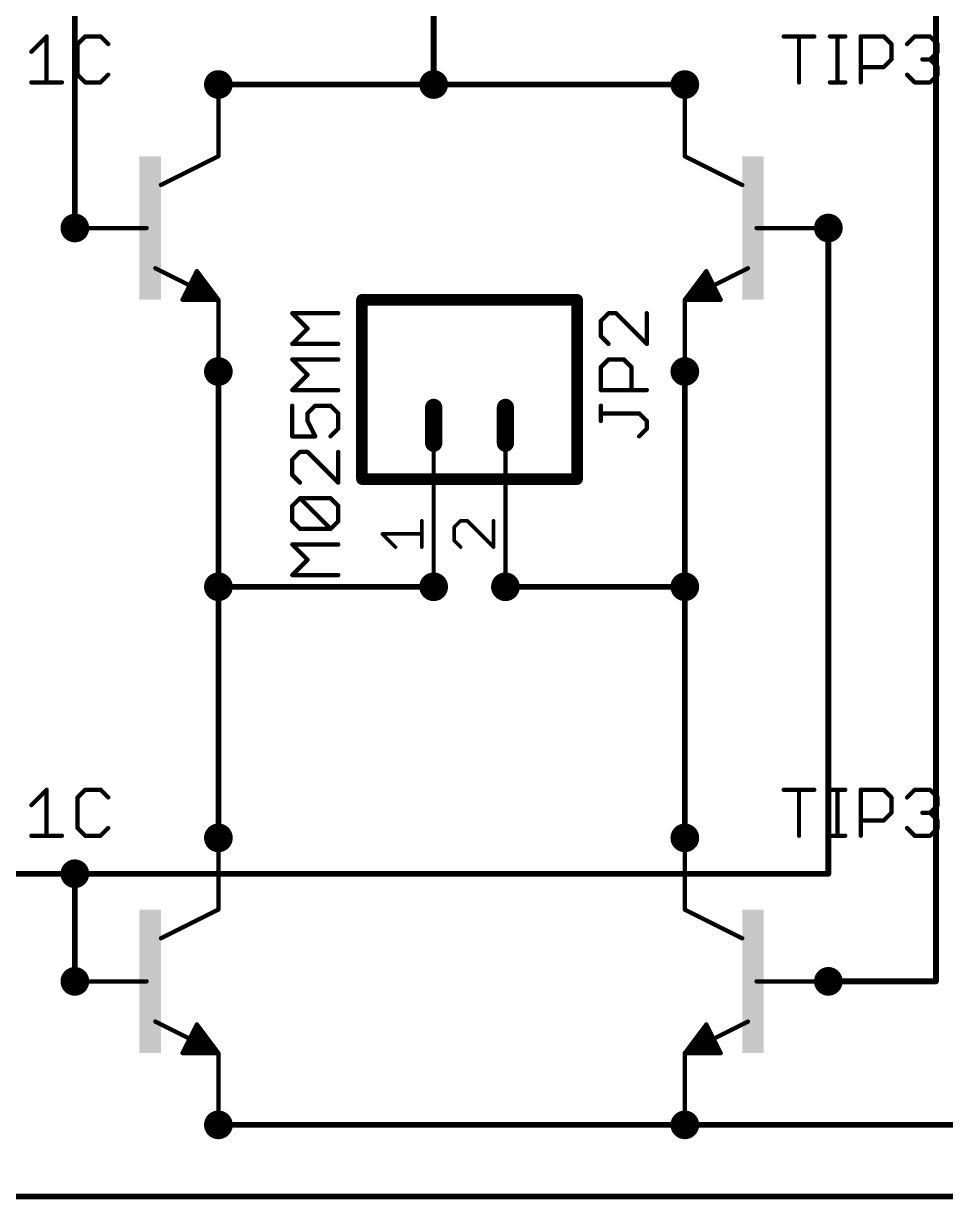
# Model space of a CAD drawing. Extents: x -22 to 205, y 41 to 107.
# Drawn here: x 95.97 to 128.61, y 41.81 to 83.44 of the extents above; entities that cross this region are included whole.
import ezdxf

# ---------------------------------------------------------------- set-up
doc = ezdxf.new("R2010")
doc.units = 0
for name, color, linetype in [('91', 94, 'CONTINUOUS'), ('94', 14, 'CONTINUOUS'), ('95', 251, 'CONTINUOUS'), ('96', 251, 'CONTINUOUS')]:
    doc.layers.add(name, color=color, linetype=linetype)

# ---------------------------------------------------------------- blocks, each defined once
blk = doc.blocks.new('RECT')
blk.add_solid([(-0.5, -0.5), (0.5, -0.5), (-0.5, 0.5), (0.5, 0.5)])

msp = doc.modelspace()

# ---------------------------------------------------------------- linework, layer by layer
at = {"layer": '91', "const_width": 0.2032}
for points in [[(110.49, 81.28), (110.49, 88.9)], [(97.79, 76.2), (97.79, 86.36)], [(128.27, 49.53), (128.27, 86.36)], [(110.49, 81.28), (102.87, 81.28)], [(119.38, 81.28), (110.49, 81.28)], [(124.46, 76.2), (124.46, 53.34)], [(102.87, 71.12), (102.87, 63.5)], [(119.38, 63.5), (119.38, 71.12)], [(102.87, 63.5), (102.87, 54.61)], [(110.49, 63.5), (102.87, 63.5)], [(113.03, 63.5), (119.38, 63.5)], [(119.38, 54.61), (119.38, 63.5)], [(97.79, 53.34), (81.28, 53.34)], [(124.46, 53.34), (97.79, 53.34)], [(97.79, 49.53), (97.79, 53.34)], [(124.46, 49.53), (128.27, 49.53)], [(102.87, 44.45), (119.38, 44.45)], [(119.38, 44.45), (147.32, 44.45)], [(152.4, 41.91), (63.5, 41.91)]]:
    msp.add_lwpolyline(points, dxfattribs=at)
at = {"layer": '91'}
for points, const_width in [([(102.87, 81.026, 1), (102.87, 81.534, 1), (102.87, 81.026)], 0.508), ([(110.49, 81.026, 1), (110.49, 81.534, 1), (110.49, 81.026)], 0.508), ([(119.38, 81.026, 1), (119.38, 81.534, 1), (119.38, 81.026)], 0.508), ([(102.87, 81.3308, 1), (102.87, 81.2292)], 0.1016), ([(110.49, 81.3308, 1), (110.49, 81.2292)], 0.1016), ([(110.4392, 81.28, 1), (110.5408, 81.28)], 0.1016), ([(110.49, 81.2292, 1), (110.49, 81.3308)], 0.1016), ([(119.38, 81.2292, 1), (119.38, 81.3308)], 0.1016), ([(97.79, 75.946, 1), (97.79, 76.454, 1), (97.79, 75.946)], 0.508), ([(124.46, 75.946, 1), (124.46, 76.454, 1), (124.46, 75.946)], 0.508), ([(97.7392, 76.2, 1), (97.8408, 76.2)], 0.1016), ([(124.5108, 76.2, 1), (124.4092, 76.2)], 0.1016), ([(102.87, 70.866, 1), (102.87, 71.374, 1), (102.87, 70.866)], 0.508), ([(119.38, 70.866, 1), (119.38, 71.374, 1), (119.38, 70.866)], 0.508), ([(102.9208, 71.12, 1), (102.8192, 71.12)], 0.1016), ([(119.4308, 71.12, 1), (119.3292, 71.12)], 0.1016), ([(102.87, 63.246, 1), (102.87, 63.754, 1), (102.87, 63.246)], 0.508), ([(110.49, 63.246, 1), (110.49, 63.754, 1), (110.49, 63.246)], 0.508), ([(113.03, 63.246, 1), (113.03, 63.754, 1), (113.03, 63.246)], 0.508), ([(119.38, 63.246, 1), (119.38, 63.754, 1), (119.38, 63.246)], 0.508), ([(102.9208, 63.5, 1), (102.8192, 63.5)], 0.1016), ([(102.87, 63.5508, 1), (102.87, 63.4492)], 0.1016), ([(102.8192, 63.5, 1), (102.9208, 63.5)], 0.1016), ([(110.49, 63.4492, 1), (110.49, 63.5508)], 0.1016), ([(113.03, 63.5508, 1), (113.03, 63.4492)], 0.1016), ([(119.4308, 63.5, 1), (119.3292, 63.5)], 0.1016), ([(119.3292, 63.5, 1), (119.4308, 63.5)], 0.1016), ([(119.38, 63.4492, 1), (119.38, 63.5508)], 0.1016), ([(102.87, 54.356, 1), (102.87, 54.864, 1), (102.87, 54.356)], 0.508), ([(119.38, 54.356, 1), (119.38, 54.864, 1), (119.38, 54.356)], 0.508), ([(102.8192, 54.61, 1), (102.9208, 54.61)], 0.1016), ([(119.3292, 54.61, 1), (119.4308, 54.61)], 0.1016), ([(97.79, 53.086, 1), (97.79, 53.594, 1), (97.79, 53.086)], 0.508), ([(97.79, 53.3908, 1), (97.79, 53.2892)], 0.1016), ([(97.8408, 53.34, 1), (97.7392, 53.34)], 0.1016), ([(97.79, 53.2892, 1), (97.79, 53.3908)], 0.1016), ([(124.4092, 53.34, 1), (124.5108, 53.34)], 0.1016), ([(124.46, 53.2892, 1), (124.46, 53.3908)], 0.1016), ([(97.79, 49.276, 1), (97.79, 49.784, 1), (97.79, 49.276)], 0.508), ([(124.46, 49.276, 1), (124.46, 49.784, 1), (124.46, 49.276)], 0.508), ([(97.7392, 49.53, 1), (97.8408, 49.53)], 0.1016), ([(124.46, 49.5808, 1), (124.46, 49.4792)], 0.1016), ([(128.2192, 49.53, 1), (128.3208, 49.53)], 0.1016), ([(128.27, 49.4792, 1), (128.27, 49.5808)], 0.1016), ([(102.87, 44.196, 1), (102.87, 44.704, 1), (102.87, 44.196)], 0.508), ([(102.87, 44.5008, 1), (102.87, 44.3992)], 0.1016), ([(119.38, 44.196, 1), (119.38, 44.704, 1), (119.38, 44.196)], 0.508), ([(119.38, 44.5008, 1), (119.38, 44.3992)], 0.1016), ([(119.38, 44.3992, 1), (119.38, 44.5008)], 0.1016)]:
    msp.add_lwpolyline(points, format="xyb", dxfattribs=dict(at, const_width=const_width))
at = {"layer": '94'}
for points, const_width in [([(102.87, 81.28), (102.87, 78.74)], 0.1524), ([(119.38, 81.28), (119.38, 78.74)], 0.1524), ([(102.87, 78.74), (100.838, 77.724)], 0.1524), ([(119.38, 78.74), (121.412, 77.724)], 0.1524), ([(97.79, 76.2), (100.33, 76.2)], 0.1524), ([(124.46, 76.2), (121.92, 76.2)], 0.1524), ([(101.87, 74.16), (100.638, 74.776)], 0.1524), ([(101.6, 73.66), (102.108, 74.676)], 0.1524), ([(102.108, 74.422), (101.854, 73.914)], 0.254), ([(102.616, 73.787), (102.108, 74.422)], 0.254), ([(102.108, 74.676), (102.87, 73.66)], 0.1524), ([(120.142, 74.676), (119.38, 73.66)], 0.1524), ([(119.634, 73.787), (120.142, 74.422)], 0.254), ([(120.142, 74.422), (120.396, 73.914)], 0.254), ([(120.65, 73.66), (120.142, 74.676)], 0.1524), ([(120.38, 74.16), (121.612, 74.776)], 0.1524), ([(102.235, 73.914), (102.108, 74.168)], 0.254), ([(120.015, 73.914), (120.142, 74.168)], 0.254), ([(102.87, 73.66), (101.6, 73.66)], 0.1524), ([(101.854, 73.914), (102.235, 73.914)], 0.254), ([(101.854, 73.787), (102.616, 73.787)], 0.254), ([(102.87, 71.12), (102.87, 73.66)], 0.1524), ([(107.95, 67.31), (107.95, 73.66)], 0.4064), ([(115.57, 73.66), (107.95, 73.66)], 0.4064), ([(115.57, 73.66), (115.57, 67.31)], 0.4064), ([(119.38, 73.66), (120.65, 73.66)], 0.1524), ([(119.38, 71.12), (119.38, 73.66)], 0.1524), ([(120.396, 73.787), (119.634, 73.787)], 0.254), ([(120.396, 73.914), (120.015, 73.914)], 0.254), ([(110.49, 69.85), (110.49, 68.58)], 0.6096), ([(113.03, 69.85), (113.03, 68.58)], 0.6096), ([(110.49, 63.5), (110.49, 68.58)], 0.1524), ([(113.03, 63.5), (113.03, 68.58)], 0.1524), ([(107.95, 67.31), (115.57, 67.31)], 0.4064), ([(102.87, 54.61), (102.87, 52.07)], 0.1524), ([(119.38, 54.61), (119.38, 52.07)], 0.1524), ([(102.87, 52.07), (100.838, 51.054)], 0.1524), ([(119.38, 52.07), (121.412, 51.054)], 0.1524), ([(97.79, 49.53), (100.33, 49.53)], 0.1524), ([(124.46, 49.53), (121.92, 49.53)], 0.1524), ([(101.87, 47.49), (100.638, 48.106)], 0.1524), ([(101.6, 46.99), (102.108, 48.006)], 0.1524), ([(102.108, 47.752), (101.854, 47.244)], 0.254), ([(102.616, 47.117), (102.108, 47.752)], 0.254), ([(102.108, 48.006), (102.87, 46.99)], 0.1524), ([(120.142, 48.006), (119.38, 46.99)], 0.1524), ([(119.634, 47.117), (120.142, 47.752)], 0.254), ([(120.142, 47.752), (120.396, 47.244)], 0.254), ([(120.65, 46.99), (120.142, 48.006)], 0.1524), ([(120.38, 47.49), (121.612, 48.106)], 0.1524), ([(102.235, 47.244), (102.108, 47.498)], 0.254), ([(120.015, 47.244), (120.142, 47.498)], 0.254), ([(102.87, 46.99), (101.6, 46.99)], 0.1524), ([(101.854, 47.244), (102.235, 47.244)], 0.254), ([(101.854, 47.117), (102.616, 47.117)], 0.254), ([(102.87, 44.45), (102.87, 46.99)], 0.1524), ([(119.38, 46.99), (120.65, 46.99)], 0.1524), ([(119.38, 44.45), (119.38, 46.99)], 0.1524), ([(120.396, 47.117), (119.634, 47.117)], 0.254), ([(120.396, 47.244), (120.015, 47.244)], 0.254)]:
    msp.add_lwpolyline(points, dxfattribs=dict(at, const_width=const_width))
for points, const_width in [([(102.9081, 81.28, 1), (102.8319, 81.28)], 0.0762), ([(119.4181, 81.28, 1), (119.3419, 81.28)], 0.0762), ([(102.8319, 78.74, 1), (102.9081, 78.74)], 0.0762), ([(102.887, 78.7059, 1), (102.853, 78.7741)], 0.0762), ([(119.397, 78.7741, 1), (119.363, 78.7059)], 0.0762), ([(119.3419, 78.74, 1), (119.4181, 78.74)], 0.0762), ([(100.821, 77.7581, 1), (100.855, 77.6899)], 0.0762), ([(121.395, 77.6899, 1), (121.429, 77.7581)], 0.0762), ([(97.79, 76.2381, 1), (97.79, 76.1619)], 0.0762), ([(100.33, 76.1619, 1), (100.33, 76.2381)], 0.0762), ([(121.92, 76.2381, 1), (121.92, 76.1619)], 0.0762), ([(124.46, 76.1619, 1), (124.46, 76.2381)], 0.0762), ([(100.655, 74.8101, 1), (100.621, 74.7419)], 0.0762), ([(102.1576, 74.4617, 1), (102.0584, 74.3823)], 0.127), ([(102.1648, 74.3936, 1), (102.0512, 74.4504)], 0.127), ([(102.1385, 74.6989, 1), (102.0775, 74.6531)], 0.0762), ([(102.1421, 74.659, 1), (102.0739, 74.693)], 0.0762), ([(120.1988, 74.4504, 1), (120.0852, 74.3936)], 0.127), ([(120.1916, 74.3823, 1), (120.0924, 74.4617)], 0.127), ([(120.1761, 74.693, 1), (120.1079, 74.659)], 0.0762), ([(120.1725, 74.6531, 1), (120.1115, 74.6989)], 0.0762), ([(121.629, 74.7419, 1), (121.595, 74.8101)], 0.0762), ([(101.853, 74.1259, 1), (101.887, 74.1941)], 0.0762), ([(102.1648, 74.1964, 1), (102.0512, 74.1396)], 0.127), ([(120.1988, 74.1396, 1), (120.0852, 74.1964)], 0.127), ([(120.363, 74.1941, 1), (120.397, 74.1259)], 0.0762), ([(101.6, 73.6981, 1), (101.6, 73.6219)], 0.0762), ([(101.5659, 73.677, 1), (101.6341, 73.643)], 0.0762), ([(101.854, 73.9775, 1), (101.854, 73.8505)], 0.127), ([(101.7972, 73.9424, 1), (101.9108, 73.8856)], 0.127), ([(101.854, 73.8505, 1), (101.854, 73.7235)], 0.127), ([(102.1782, 73.8856, 1), (102.2918, 73.9424)], 0.127), ([(102.235, 73.8505, 1), (102.235, 73.9775)], 0.127), ([(102.5664, 73.7473, 1), (102.6656, 73.8267)], 0.127), ([(102.616, 73.7235, 1), (102.616, 73.8505)], 0.127), ([(102.9081, 73.66, 1), (102.8319, 73.66)], 0.0762), ([(102.8395, 73.6371, 1), (102.9005, 73.6829)], 0.0762), ([(102.87, 73.6219, 1), (102.87, 73.6981)], 0.0762), ([(108.0516, 73.66, 1), (107.8484, 73.66)], 0.2032), ([(107.95, 73.7616, 1), (107.95, 73.5584)], 0.2032), ([(115.6716, 73.66, 1), (115.4684, 73.66)], 0.2032), ([(115.57, 73.5584, 1), (115.57, 73.7616)], 0.2032), ([(119.38, 73.6981, 1), (119.38, 73.6219)], 0.0762), ([(119.4181, 73.66, 1), (119.3419, 73.66)], 0.0762), ([(119.3495, 73.6829, 1), (119.4105, 73.6371)], 0.0762), ([(119.634, 73.8505, 1), (119.634, 73.7235)], 0.127), ([(119.5844, 73.8267, 1), (119.6836, 73.7473)], 0.127), ([(120.015, 73.9775, 1), (120.015, 73.8505)], 0.127), ([(119.9582, 73.9424, 1), (120.0718, 73.8856)], 0.127), ([(120.3392, 73.8856, 1), (120.4528, 73.9424)], 0.127), ([(120.396, 73.8505, 1), (120.396, 73.9775)], 0.127), ([(120.396, 73.7235, 1), (120.396, 73.8505)], 0.127), ([(120.6159, 73.643, 1), (120.6841, 73.677)], 0.0762), ([(120.65, 73.6219, 1), (120.65, 73.6981)], 0.0762), ([(102.8319, 71.12, 1), (102.9081, 71.12)], 0.0762), ([(119.3419, 71.12, 1), (119.4181, 71.12)], 0.0762), ([(110.6424, 69.85, 1), (110.3376, 69.85)], 0.3048), ([(113.1824, 69.85, 1), (112.8776, 69.85)], 0.3048), ([(110.3376, 68.58, 1), (110.6424, 68.58)], 0.3048), ([(112.8776, 68.58, 1), (113.1824, 68.58)], 0.3048), ([(110.5281, 68.58, 1), (110.4519, 68.58)], 0.0762), ([(113.0681, 68.58, 1), (112.9919, 68.58)], 0.0762), ([(107.95, 67.4116, 1), (107.95, 67.2084)], 0.2032), ([(115.57, 67.2084, 1), (115.57, 67.4116)], 0.2032), ([(107.8484, 67.31, 1), (108.0516, 67.31)], 0.2032), ([(115.4684, 67.31, 1), (115.6716, 67.31)], 0.2032), ([(110.4519, 63.5, 1), (110.5281, 63.5)], 0.0762), ([(112.9919, 63.5, 1), (113.0681, 63.5)], 0.0762), ([(102.9081, 54.61, 1), (102.8319, 54.61)], 0.0762), ([(119.4181, 54.61, 1), (119.3419, 54.61)], 0.0762), ([(102.8319, 52.07, 1), (102.9081, 52.07)], 0.0762), ([(102.887, 52.0359, 1), (102.853, 52.1041)], 0.0762), ([(119.397, 52.1041, 1), (119.363, 52.0359)], 0.0762), ([(119.3419, 52.07, 1), (119.4181, 52.07)], 0.0762), ([(100.821, 51.0881, 1), (100.855, 51.0199)], 0.0762), ([(121.395, 51.0199, 1), (121.429, 51.0881)], 0.0762), ([(97.79, 49.5681, 1), (97.79, 49.4919)], 0.0762), ([(100.33, 49.4919, 1), (100.33, 49.5681)], 0.0762), ([(121.92, 49.5681, 1), (121.92, 49.4919)], 0.0762), ([(124.46, 49.4919, 1), (124.46, 49.5681)], 0.0762), ([(100.655, 48.1401, 1), (100.621, 48.0719)], 0.0762), ([(102.1576, 47.7917, 1), (102.0584, 47.7123)], 0.127), ([(102.1648, 47.7236, 1), (102.0512, 47.7804)], 0.127), ([(102.1385, 48.0289, 1), (102.0775, 47.9831)], 0.0762), ([(102.1421, 47.989, 1), (102.0739, 48.023)], 0.0762), ([(120.1988, 47.7804, 1), (120.0852, 47.7236)], 0.127), ([(120.1916, 47.7123, 1), (120.0924, 47.7917)], 0.127), ([(120.1761, 48.023, 1), (120.1079, 47.989)], 0.0762), ([(120.1725, 47.9831, 1), (120.1115, 48.0289)], 0.0762), ([(121.629, 48.0719, 1), (121.595, 48.1401)], 0.0762), ([(101.853, 47.4559, 1), (101.887, 47.5241)], 0.0762), ([(102.1648, 47.5264, 1), (102.0512, 47.4696)], 0.127), ([(120.1988, 47.4696, 1), (120.0852, 47.5264)], 0.127), ([(120.363, 47.5241, 1), (120.397, 47.4559)], 0.0762), ([(101.6, 47.0281, 1), (101.6, 46.9519)], 0.0762), ([(101.5659, 47.007, 1), (101.6341, 46.973)], 0.0762), ([(101.854, 47.3075, 1), (101.854, 47.1805)], 0.127), ([(101.7972, 47.2724, 1), (101.9108, 47.2156)], 0.127), ([(101.854, 47.1805, 1), (101.854, 47.0535)], 0.127), ([(102.1782, 47.2156, 1), (102.2918, 47.2724)], 0.127), ([(102.235, 47.1805, 1), (102.235, 47.3075)], 0.127), ([(102.5664, 47.0773, 1), (102.6656, 47.1567)], 0.127), ([(102.616, 47.0535, 1), (102.616, 47.1805)], 0.127), ([(102.9081, 46.99, 1), (102.8319, 46.99)], 0.0762), ([(102.8395, 46.9671, 1), (102.9005, 47.0129)], 0.0762), ([(102.87, 46.9519, 1), (102.87, 47.0281)], 0.0762), ([(119.38, 47.0281, 1), (119.38, 46.9519)], 0.0762), ([(119.4181, 46.99, 1), (119.3419, 46.99)], 0.0762), ([(119.3495, 47.0129, 1), (119.4105, 46.9671)], 0.0762), ([(119.634, 47.1805, 1), (119.634, 47.0535)], 0.127), ([(119.5844, 47.1567, 1), (119.6836, 47.0773)], 0.127), ([(120.015, 47.3075, 1), (120.015, 47.1805)], 0.127), ([(119.9582, 47.2724, 1), (120.0718, 47.2156)], 0.127), ([(120.3392, 47.2156, 1), (120.4528, 47.2724)], 0.127), ([(120.396, 47.1805, 1), (120.396, 47.3075)], 0.127), ([(120.396, 47.0535, 1), (120.396, 47.1805)], 0.127), ([(120.6159, 46.973, 1), (120.6841, 47.007)], 0.0762), ([(120.65, 46.9519, 1), (120.65, 47.0281)], 0.0762), ([(102.8319, 44.45, 1), (102.9081, 44.45)], 0.0762), ([(119.3419, 44.45, 1), (119.4181, 44.45)], 0.0762)]:
    msp.add_lwpolyline(points, format="xyb", dxfattribs=dict(at, const_width=const_width))
at = {"layer": '95'}
for points, const_width in [([(116.678, 73.1837), (116.4068, 72.9125)], 0.1524), ([(116.4068, 72.9125), (116.4068, 72.3702)], 0.1524), ([(116.9491, 73.1837), (116.678, 73.1837)], 0.1524), ([(118.0338, 72.099), (116.9491, 73.1837)], 0.1524), ([(118.0338, 73.1837), (118.0338, 72.099)], 0.1524), ([(116.4068, 72.3702), (116.678, 72.099)], 0.1524), ([(116.4068, 71.2754), (116.678, 71.5465)], 0.1524), ([(116.678, 71.5465), (117.2203, 71.5465)], 0.1524), ([(117.2203, 71.5465), (117.4915, 71.2754)], 0.1524), ([(116.4068, 70.4619), (116.4068, 71.2754)], 0.1524), ([(117.4915, 71.2754), (117.4915, 70.4619)], 0.1524), ([(118.0338, 70.4619), (116.4068, 70.4619)], 0.1524), ([(116.4068, 69.3671), (116.4068, 69.9094)], 0.1524), ([(117.7626, 69.6382), (116.4068, 69.6382)], 0.1524), ([(118.0338, 69.3671), (117.7626, 69.6382)], 0.1524), ([(117.7626, 68.8247), (118.0338, 69.0959)], 0.1524), ([(118.0338, 69.0959), (118.0338, 69.3671)], 0.1524), ([(110.0709, 64.9034), (110.0709, 65.8355)], 0.127), ([(111.4457, 65.8355), (111.2127, 65.6025)], 0.127), ([(111.6788, 65.8355), (111.4457, 65.8355)], 0.127), ([(112.6109, 64.9034), (111.6788, 65.8355)], 0.127), ([(112.6109, 65.8355), (112.6109, 64.9034)], 0.127), ([(109.1388, 64.9034), (108.6727, 65.3695)], 0.127), ([(108.6727, 65.3695), (110.0709, 65.3695)], 0.127), ([(111.2127, 65.6025), (111.2127, 65.1365)], 0.127), ([(111.2127, 65.1365), (111.4457, 64.9034)], 0.127)]:
    msp.add_lwpolyline(points, dxfattribs=dict(at, const_width=const_width))
for points, const_width in [([(116.4449, 72.9125, 1), (116.3687, 72.9125)], 0.0762), ([(116.3799, 72.9395, 1), (116.4338, 72.8856)], 0.0762), ([(116.678, 73.2218, 1), (116.678, 73.1456)], 0.0762), ([(116.7049, 73.1568, 1), (116.651, 73.2106)], 0.0762), ([(116.9761, 73.2106, 1), (116.9222, 73.1568)], 0.0762), ([(116.9491, 73.1456, 1), (116.9491, 73.2218)], 0.0762), ([(118.0719, 73.1837, 1), (117.9957, 73.1837)], 0.0762), ([(116.4338, 72.3971, 1), (116.3799, 72.3433)], 0.0762), ([(116.3687, 72.3702, 1), (116.4449, 72.3702)], 0.0762), ([(116.651, 72.0721, 1), (116.7049, 72.126)], 0.0762), ([(117.9957, 72.099, 1), (118.0719, 72.099)], 0.0762), ([(118.0069, 72.0721, 1), (118.0607, 72.126)], 0.0762), ([(116.678, 71.5846, 1), (116.678, 71.5084)], 0.0762), ([(116.7049, 71.5196, 1), (116.651, 71.5735)], 0.0762), ([(117.2472, 71.5735, 1), (117.1934, 71.5196)], 0.0762), ([(117.2203, 71.5084, 1), (117.2203, 71.5846)], 0.0762), ([(116.4449, 71.2754, 1), (116.3687, 71.2754)], 0.0762), ([(116.3799, 71.3023, 1), (116.4338, 71.2484)], 0.0762), ([(117.5296, 71.2754, 1), (117.4534, 71.2754)], 0.0762), ([(117.4645, 71.2484, 1), (117.5184, 71.3023)], 0.0762), ([(116.4068, 70.5, 1), (116.4068, 70.4238)], 0.0762), ([(116.3687, 70.4619, 1), (116.4449, 70.4619)], 0.0762), ([(117.4534, 70.4619, 1), (117.5296, 70.4619)], 0.0762), ([(118.0338, 70.4238, 1), (118.0338, 70.5)], 0.0762), ([(116.4449, 69.9094, 1), (116.3687, 69.9094)], 0.0762), ([(116.4068, 69.6763, 1), (116.4068, 69.6001)], 0.0762), ([(117.7896, 69.6652, 1), (117.7357, 69.6113)], 0.0762), ([(117.7626, 69.6001, 1), (117.7626, 69.6763)], 0.0762), ([(116.3687, 69.3671, 1), (116.4449, 69.3671)], 0.0762), ([(118.0719, 69.3671, 1), (117.9957, 69.3671)], 0.0762), ([(117.9957, 69.0959, 1), (118.0719, 69.0959)], 0.0762), ([(118.0069, 69.3401, 1), (118.0607, 69.394)], 0.0762), ([(118.0607, 69.0689, 1), (118.0069, 69.1228)], 0.0762), ([(117.7357, 68.8517, 1), (117.7896, 68.7978)], 0.0762), ([(110.1027, 65.8355, 1), (110.0392, 65.8355)], 0.0635), ([(111.4457, 65.8673, 1), (111.4457, 65.8038)], 0.0635), ([(111.4682, 65.8131, 1), (111.4233, 65.858)], 0.0635), ([(111.7012, 65.858, 1), (111.6563, 65.8131)], 0.0635), ([(111.6788, 65.8038, 1), (111.6788, 65.8673)], 0.0635), ([(112.6427, 65.8355, 1), (112.5791, 65.8355)], 0.0635), ([(108.6727, 65.4012, 1), (108.6727, 65.3377)], 0.0635), ([(108.6952, 65.3919, 1), (108.6503, 65.347)], 0.0635), ([(110.0709, 65.3377, 1), (110.0709, 65.4012)], 0.0635), ([(111.2445, 65.6025, 1), (111.181, 65.6025)], 0.0635), ([(111.1903, 65.625, 1), (111.2352, 65.5801)], 0.0635), ([(109.1163, 64.881, 1), (109.1612, 64.9259)], 0.0635), ([(111.181, 65.1365, 1), (111.2445, 65.1365)], 0.0635), ([(111.2352, 65.1589, 1), (111.1903, 65.114)], 0.0635), ([(111.4233, 64.881, 1), (111.4682, 64.9259)], 0.0635), ([(112.5884, 64.881, 1), (112.6334, 64.9259)], 0.0635), ([(110.0392, 64.9034, 1), (110.1027, 64.9034)], 0.0635), ([(112.5791, 64.9034, 1), (112.6427, 64.9034)], 0.0635)]:
    msp.add_lwpolyline(points, format="xyb", dxfattribs=dict(at, const_width=const_width))
at = {"layer": '96', "const_width": 0.1524}
for points in [[(96.2491, 82.4409), (96.7914, 82.9832)], [(96.7914, 82.9832), (96.7914, 81.3562)], [(98.1574, 82.9832), (97.8863, 82.712)], [(98.6998, 82.9832), (98.1574, 82.9832)], [(98.9709, 82.712), (98.6998, 82.9832)], [(122.879, 82.9832), (123.9636, 82.9832)], [(123.4213, 81.3562), (123.4213, 82.9832)], [(124.5161, 82.9832), (125.0585, 82.9832)], [(124.7873, 81.3562), (124.7873, 82.9832)], [(125.6076, 81.3562), (125.6076, 82.9832)], [(125.6076, 82.9832), (126.4211, 82.9832)], [(126.4211, 82.9832), (126.6922, 82.712)], [(127.2447, 82.712), (127.5159, 82.9832)], [(127.5159, 82.9832), (128.0582, 82.9832)], [(128.0582, 82.9832), (128.3294, 82.712)], [(97.8863, 82.712), (97.8863, 81.6274)], [(126.6922, 82.712), (126.6922, 82.1697)], [(128.3294, 82.4409), (128.0582, 82.1697)], [(128.3294, 82.712), (128.3294, 82.4409)], [(126.6922, 82.1697), (126.4211, 81.8985)], [(128.0582, 82.1697), (127.787, 82.1697)], [(128.0582, 82.1697), (128.3294, 81.8985)], [(97.8863, 81.6274), (98.1574, 81.3562)], [(98.6998, 81.3562), (98.9709, 81.6274)], [(126.4211, 81.8985), (125.6076, 81.8985)], [(127.5159, 81.3562), (127.2447, 81.6274)], [(128.3294, 81.6274), (128.0582, 81.3562)], [(128.3294, 81.8985), (128.3294, 81.6274)], [(96.2491, 81.3562), (97.3338, 81.3562)], [(98.1574, 81.3562), (98.6998, 81.3562)], [(124.5161, 81.3562), (125.0585, 81.3562)], [(128.0582, 81.3562), (127.5159, 81.3562)], [(106.0271, 72.6414), (105.4848, 73.1837)], [(105.4848, 73.1837), (107.1118, 73.1837)], [(105.4848, 72.099), (106.0271, 72.6414)], [(107.1118, 72.099), (105.4848, 72.099)], [(106.0271, 71.0042), (105.4848, 71.5465)], [(105.4848, 71.5465), (107.1118, 71.5465)], [(105.4848, 70.4619), (106.0271, 71.0042)], [(107.1118, 70.4619), (105.4848, 70.4619)], [(105.4848, 69.9094), (105.4848, 68.8247)], [(106.0271, 69.6382), (106.2983, 69.9094)], [(106.2983, 69.9094), (106.8406, 69.9094)], [(106.8406, 69.9094), (107.1118, 69.6382)], [(106.0271, 69.367), (106.0271, 69.6382)], [(107.1118, 69.6382), (107.1118, 69.0959)], [(106.2983, 68.8247), (106.0271, 69.367)], [(107.1118, 69.0959), (106.8406, 68.8247)], [(105.4848, 68.8247), (106.2983, 68.8247)], [(105.756, 68.2722), (105.4848, 68.0011)], [(106.0271, 68.2722), (105.756, 68.2722)], [(107.1118, 67.1876), (106.0271, 68.2722)], [(107.1118, 68.2722), (107.1118, 67.1876)], [(105.4848, 68.0011), (105.4848, 67.4587)], [(105.4848, 67.4587), (105.756, 67.1876)], [(105.4848, 66.3639), (105.756, 66.6351)], [(105.756, 66.6351), (106.8406, 66.6351)], [(106.8406, 65.5504), (105.756, 66.6351)], [(106.8406, 66.6351), (107.1118, 66.3639)], [(105.4848, 65.8216), (105.4848, 66.3639)], [(107.1118, 66.3639), (107.1118, 65.8216)], [(105.756, 65.5504), (105.4848, 65.8216)], [(107.1118, 65.8216), (106.8406, 65.5504)], [(106.8406, 65.5504), (105.756, 65.5504)], [(106.0271, 64.4556), (105.4848, 64.9979)], [(105.4848, 64.9979), (107.1118, 64.9979)], [(105.4848, 63.9132), (106.0271, 64.4556)], [(107.1118, 63.9132), (105.4848, 63.9132)], [(96.2491, 55.7709), (96.7914, 56.3132)], [(96.7914, 56.3132), (96.7914, 54.6862)], [(98.1574, 56.3132), (97.8863, 56.042)], [(98.6998, 56.3132), (98.1574, 56.3132)], [(98.9709, 56.042), (98.6998, 56.3132)], [(122.879, 56.3132), (123.9636, 56.3132)], [(123.4213, 54.6862), (123.4213, 56.3132)], [(124.5161, 56.3132), (125.0585, 56.3132)], [(124.7873, 54.6862), (124.7873, 56.3132)], [(125.6076, 54.6862), (125.6076, 56.3132)], [(125.6076, 56.3132), (126.4211, 56.3132)], [(126.4211, 56.3132), (126.6922, 56.042)], [(127.2447, 56.042), (127.5159, 56.3132)], [(127.5159, 56.3132), (128.0582, 56.3132)], [(128.0582, 56.3132), (128.3294, 56.042)], [(97.8863, 56.042), (97.8863, 54.9574)], [(126.6922, 56.042), (126.6922, 55.4997)], [(128.3294, 55.7709), (128.0582, 55.4997)], [(128.3294, 56.042), (128.3294, 55.7709)], [(126.6922, 55.4997), (126.4211, 55.2285)], [(128.0582, 55.4997), (127.787, 55.4997)], [(128.0582, 55.4997), (128.3294, 55.2285)], [(97.8863, 54.9574), (98.1574, 54.6862)], [(98.6998, 54.6862), (98.9709, 54.9574)], [(126.4211, 55.2285), (125.6076, 55.2285)], [(127.5159, 54.6862), (127.2447, 54.9574)], [(128.3294, 54.9574), (128.0582, 54.6862)], [(128.3294, 55.2285), (128.3294, 54.9574)], [(96.2491, 54.6862), (97.3338, 54.6862)], [(98.1574, 54.6862), (98.6998, 54.6862)], [(124.5161, 54.6862), (125.0585, 54.6862)], [(128.0582, 54.6862), (127.5159, 54.6862)]]:
    msp.add_lwpolyline(points, dxfattribs=at)
at = {"layer": '96', "const_width": 0.0762}
for points in [[(96.8295, 82.9832, 1), (96.7533, 82.9832)], [(96.8184, 82.9562, 1), (96.7645, 83.0101)], [(98.1574, 83.0213, 1), (98.1574, 82.9451)], [(98.1844, 82.9562, 1), (98.1305, 83.0101)], [(98.7267, 83.0101, 1), (98.6728, 82.9562)], [(98.6998, 82.9451, 1), (98.6998, 83.0213)], [(122.879, 83.0213, 1), (122.879, 82.9451)], [(123.4594, 82.9832, 1), (123.3832, 82.9832)], [(123.9636, 82.9451, 1), (123.9636, 83.0213)], [(124.5161, 83.0213, 1), (124.5161, 82.9451)], [(124.8254, 82.9832, 1), (124.7492, 82.9832)], [(125.0585, 82.9451, 1), (125.0585, 83.0213)], [(125.6457, 82.9832, 1), (125.5695, 82.9832)], [(125.6076, 83.0213, 1), (125.6076, 82.9451)], [(126.448, 83.0101, 1), (126.3941, 82.9562)], [(126.4211, 82.9451, 1), (126.4211, 83.0213)], [(127.5159, 83.0213, 1), (127.5159, 82.9451)], [(127.5428, 82.9562, 1), (127.4889, 83.0101)], [(128.0851, 83.0101, 1), (128.0313, 82.9562)], [(128.0582, 82.9451, 1), (128.0582, 83.0213)], [(96.2222, 82.4678, 1), (96.276, 82.4139)], [(97.8593, 82.739, 1), (97.9132, 82.6851)], [(97.9244, 82.712, 1), (97.8482, 82.712)], [(98.944, 82.6851, 1), (98.9979, 82.739)], [(126.7303, 82.712, 1), (126.6541, 82.712)], [(126.6653, 82.6851, 1), (126.7192, 82.739)], [(127.2178, 82.739, 1), (127.2717, 82.6851)], [(128.3675, 82.712, 1), (128.2913, 82.712)], [(128.2913, 82.4409, 1), (128.3675, 82.4409)], [(128.3024, 82.6851, 1), (128.3563, 82.739)], [(128.3563, 82.4139, 1), (128.3024, 82.4678)], [(126.6541, 82.1697, 1), (126.7303, 82.1697)], [(126.7192, 82.1428, 1), (126.6653, 82.1966)], [(127.787, 82.2078, 1), (127.787, 82.1316)], [(128.0852, 82.1966, 1), (128.0313, 82.1428)], [(128.0313, 82.1966, 1), (128.0852, 82.1428)], [(128.0582, 82.1316, 1), (128.0582, 82.2078)], [(97.9132, 81.6543, 1), (97.8593, 81.6004)], [(97.8482, 81.6274, 1), (97.9244, 81.6274)], [(98.9979, 81.6004, 1), (98.944, 81.6543)], [(125.6076, 81.9366, 1), (125.6076, 81.8604)], [(126.3941, 81.9255, 1), (126.448, 81.8716)], [(126.4211, 81.8604, 1), (126.4211, 81.9366)], [(127.2717, 81.6543, 1), (127.2178, 81.6004)], [(128.3675, 81.8985, 1), (128.2913, 81.8985)], [(128.2913, 81.6274, 1), (128.3675, 81.6274)], [(128.3024, 81.8716, 1), (128.3563, 81.9255)], [(128.3563, 81.6004, 1), (128.3024, 81.6543)], [(96.2491, 81.3943, 1), (96.2491, 81.3181)], [(96.7533, 81.3562, 1), (96.8295, 81.3562)], [(97.3338, 81.3181, 1), (97.3338, 81.3943)], [(98.1574, 81.3943, 1), (98.1574, 81.3181)], [(98.1305, 81.3293, 1), (98.1844, 81.3831)], [(98.6728, 81.3831, 1), (98.7267, 81.3293)], [(98.6998, 81.3181, 1), (98.6998, 81.3943)], [(123.3832, 81.3562, 1), (123.4594, 81.3562)], [(124.5161, 81.3943, 1), (124.5161, 81.3181)], [(124.7492, 81.3562, 1), (124.8254, 81.3562)], [(125.0585, 81.3181, 1), (125.0585, 81.3943)], [(125.5695, 81.3562, 1), (125.6457, 81.3562)], [(127.5159, 81.3943, 1), (127.5159, 81.3181)], [(127.4889, 81.3293, 1), (127.5428, 81.3831)], [(128.0313, 81.3831, 1), (128.0851, 81.3293)], [(128.0582, 81.3181, 1), (128.0582, 81.3943)], [(105.5118, 73.2106, 1), (105.4579, 73.1567)], [(105.4848, 73.2218, 1), (105.4848, 73.1456)], [(107.1118, 73.1456, 1), (107.1118, 73.2218)], [(106.0541, 72.6144, 1), (106.0002, 72.6683)], [(106.0002, 72.6144, 1), (106.0541, 72.6683)], [(105.4848, 72.1371, 1), (105.4848, 72.0609)], [(105.4579, 72.126, 1), (105.5118, 72.0721)], [(107.1118, 72.0609, 1), (107.1118, 72.1371)], [(105.5118, 71.5735, 1), (105.4579, 71.5196)], [(105.4848, 71.5846, 1), (105.4848, 71.5084)], [(107.1118, 71.5084, 1), (107.1118, 71.5846)], [(106.0541, 70.9773, 1), (106.0002, 71.0311)], [(106.0002, 70.9773, 1), (106.0541, 71.0311)], [(105.4848, 70.5, 1), (105.4848, 70.4238)], [(105.4579, 70.4888, 1), (105.5118, 70.4349)], [(107.1118, 70.4238, 1), (107.1118, 70.5)], [(105.5229, 69.9094, 1), (105.4467, 69.9094)], [(106.2983, 69.9475, 1), (106.2983, 69.8713)], [(106.3252, 69.8824, 1), (106.2714, 69.9363)], [(106.8676, 69.9363, 1), (106.8137, 69.8824)], [(106.8406, 69.8713, 1), (106.8406, 69.9475)], [(106.0652, 69.6382, 1), (105.989, 69.6382)], [(106.0002, 69.6652, 1), (106.0541, 69.6113)], [(107.1499, 69.6382, 1), (107.0737, 69.6382)], [(107.0849, 69.6113, 1), (107.1387, 69.6651)], [(105.989, 69.367, 1), (106.0652, 69.367)], [(106.0612, 69.3841, 1), (105.9931, 69.35)], [(107.0737, 69.0959, 1), (107.1499, 69.0959)], [(107.1387, 69.0689, 1), (107.0849, 69.1228)], [(105.4848, 68.8628, 1), (105.4848, 68.7866)], [(105.4467, 68.8247, 1), (105.5229, 68.8247)], [(106.2642, 68.8077, 1), (106.3324, 68.8418)], [(106.2983, 68.7866, 1), (106.2983, 68.8628)], [(106.8137, 68.8517, 1), (106.8676, 68.7978)], [(105.756, 68.3103, 1), (105.756, 68.2341)], [(105.7829, 68.2453, 1), (105.729, 68.2992)], [(106.0541, 68.2992, 1), (106.0002, 68.2453)], [(106.0271, 68.2341, 1), (106.0271, 68.3103)], [(107.1499, 68.2722, 1), (107.0737, 68.2722)], [(105.5229, 68.0011, 1), (105.4467, 68.0011)], [(105.4579, 68.028, 1), (105.5118, 67.9741)], [(105.5118, 67.4857, 1), (105.4579, 67.4318)], [(105.4467, 67.4587, 1), (105.5229, 67.4587)], [(105.729, 67.1606, 1), (105.7829, 67.2145)], [(107.0737, 67.1876, 1), (107.1499, 67.1876)], [(107.0849, 67.1606, 1), (107.1387, 67.2145)], [(105.7829, 66.662, 1), (105.729, 66.6081)], [(105.756, 66.6732, 1), (105.756, 66.597)], [(105.7829, 66.6081, 1), (105.729, 66.662)], [(106.8676, 66.662, 1), (106.8137, 66.6081)], [(106.8406, 66.597, 1), (106.8406, 66.6732)], [(105.5229, 66.3639, 1), (105.4467, 66.3639)], [(105.4579, 66.3908, 1), (105.5118, 66.337)], [(107.1499, 66.3639, 1), (107.0737, 66.3639)], [(107.0849, 66.337, 1), (107.1387, 66.3908)], [(105.5118, 65.8485, 1), (105.4579, 65.7946)], [(105.4467, 65.8216, 1), (105.5229, 65.8216)], [(107.0737, 65.8216, 1), (107.1499, 65.8216)], [(107.1387, 65.7946, 1), (107.0849, 65.8485)], [(105.756, 65.5885, 1), (105.756, 65.5123)], [(105.729, 65.5235, 1), (105.7829, 65.5773)], [(106.8137, 65.5773, 1), (106.8676, 65.5235)], [(106.8137, 65.5235, 1), (106.8676, 65.5773)], [(106.8406, 65.5123, 1), (106.8406, 65.5885)], [(105.4848, 65.036, 1), (105.4848, 64.9598)], [(105.5118, 65.0248, 1), (105.4579, 64.971)], [(107.1118, 64.9598, 1), (107.1118, 65.036)], [(106.0541, 64.4286, 1), (106.0002, 64.4825)], [(106.0002, 64.4286, 1), (106.0541, 64.4825)], [(105.4848, 63.9513, 1), (105.4848, 63.8751)], [(105.4579, 63.9402, 1), (105.5118, 63.8863)], [(107.1118, 63.8751, 1), (107.1118, 63.9513)], [(96.8295, 56.3132, 1), (96.7533, 56.3132)], [(96.8184, 56.2862, 1), (96.7645, 56.3401)], [(98.1574, 56.3513, 1), (98.1574, 56.2751)], [(98.1844, 56.2862, 1), (98.1305, 56.3401)], [(98.7267, 56.3401, 1), (98.6728, 56.2862)], [(98.6998, 56.2751, 1), (98.6998, 56.3513)], [(122.879, 56.3513, 1), (122.879, 56.2751)], [(123.4594, 56.3132, 1), (123.3832, 56.3132)], [(123.9636, 56.2751, 1), (123.9636, 56.3513)], [(124.5161, 56.3513, 1), (124.5161, 56.2751)], [(124.8254, 56.3132, 1), (124.7492, 56.3132)], [(125.0585, 56.2751, 1), (125.0585, 56.3513)], [(125.6457, 56.3132, 1), (125.5695, 56.3132)], [(125.6076, 56.3513, 1), (125.6076, 56.2751)], [(126.448, 56.3401, 1), (126.3941, 56.2862)], [(126.4211, 56.2751, 1), (126.4211, 56.3513)], [(127.5159, 56.3513, 1), (127.5159, 56.2751)], [(127.5428, 56.2862, 1), (127.4889, 56.3401)], [(128.0851, 56.3401, 1), (128.0313, 56.2862)], [(128.0582, 56.2751, 1), (128.0582, 56.3513)], [(96.2222, 55.7978, 1), (96.276, 55.7439)], [(97.8593, 56.069, 1), (97.9132, 56.0151)], [(97.9244, 56.042, 1), (97.8482, 56.042)], [(98.944, 56.0151, 1), (98.9979, 56.069)], [(126.7303, 56.042, 1), (126.6541, 56.042)], [(126.6653, 56.0151, 1), (126.7192, 56.069)], [(127.2178, 56.069, 1), (127.2717, 56.0151)], [(128.3675, 56.042, 1), (128.2913, 56.042)], [(128.2913, 55.7709, 1), (128.3675, 55.7709)], [(128.3024, 56.0151, 1), (128.3563, 56.069)], [(128.3563, 55.7439, 1), (128.3024, 55.7978)], [(126.6541, 55.4997, 1), (126.7303, 55.4997)], [(126.7192, 55.4728, 1), (126.6653, 55.5266)], [(127.787, 55.5378, 1), (127.787, 55.4616)], [(128.0852, 55.5266, 1), (128.0313, 55.4728)], [(128.0313, 55.5266, 1), (128.0852, 55.4728)], [(128.0582, 55.4616, 1), (128.0582, 55.5378)], [(97.9132, 54.9843, 1), (97.8593, 54.9304)], [(97.8482, 54.9574, 1), (97.9244, 54.9574)], [(98.9979, 54.9304, 1), (98.944, 54.9843)], [(125.6076, 55.2666, 1), (125.6076, 55.1904)], [(126.3941, 55.2555, 1), (126.448, 55.2016)], [(126.4211, 55.1904, 1), (126.4211, 55.2666)], [(127.2717, 54.9843, 1), (127.2178, 54.9304)], [(128.3675, 55.2285, 1), (128.2913, 55.2285)], [(128.2913, 54.9574, 1), (128.3675, 54.9574)], [(128.3024, 55.2016, 1), (128.3563, 55.2555)], [(128.3563, 54.9304, 1), (128.3024, 54.9843)], [(96.2491, 54.7243, 1), (96.2491, 54.6481)], [(96.7533, 54.6862, 1), (96.8295, 54.6862)], [(97.3338, 54.6481, 1), (97.3338, 54.7243)], [(98.1574, 54.7243, 1), (98.1574, 54.6481)], [(98.1305, 54.6593, 1), (98.1844, 54.7131)], [(98.6728, 54.7131, 1), (98.7267, 54.6593)], [(98.6998, 54.6481, 1), (98.6998, 54.7243)], [(123.3832, 54.6862, 1), (123.4594, 54.6862)], [(124.5161, 54.7243, 1), (124.5161, 54.6481)], [(124.7492, 54.6862, 1), (124.8254, 54.6862)], [(125.0585, 54.6481, 1), (125.0585, 54.7243)], [(125.5695, 54.6862, 1), (125.6457, 54.6862)], [(127.5159, 54.7243, 1), (127.5159, 54.6481)], [(127.4889, 54.6593, 1), (127.5428, 54.7131)], [(128.0313, 54.7131, 1), (128.0851, 54.6593)], [(128.0582, 54.6481, 1), (128.0582, 54.7243)]]:
    msp.add_lwpolyline(points, format="xyb", dxfattribs=at)

# ---------------------------------------------------------------- block references
at = {"layer": '94', "xscale": 0.762, "yscale": 5.08}
for p in [(100.457, 76.2), (100.457, 49.53)]:
    msp.add_blockref('RECT', p, dxfattribs=at)
at = {"layer": '94', "xscale": 0.762, "yscale": 5.08, "rotation": 180}
for p in [(121.793, 76.2), (121.793, 49.53)]:
    msp.add_blockref('RECT', p, dxfattribs=at)

doc.saveas('drawing.dxf')
